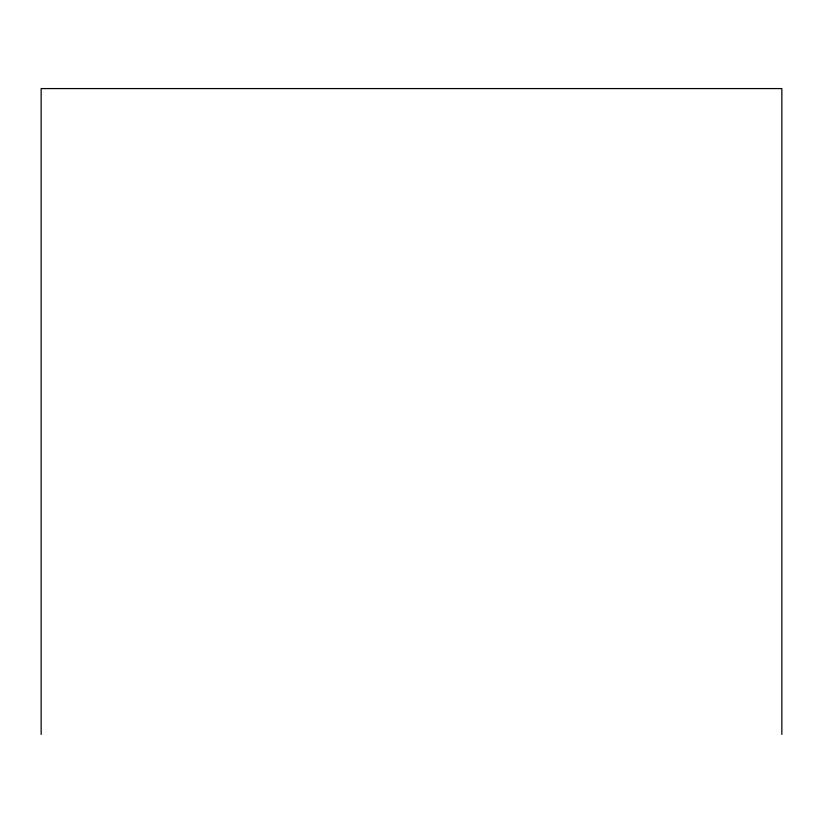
<?xml version="1.0" encoding="UTF-8"?>
<svg xmlns="http://www.w3.org/2000/svg" width="823" height="823" viewBox="0 0 823 823"><rect width="100%" height="100%" fill="white"/><g stroke="black" fill="none" stroke-linecap="round" stroke-linejoin="round"><path stroke-width="1.23" d="M781.85 734.425L781.85 88.575L41.15 88.575L41.15 734.425"/></g></svg>
